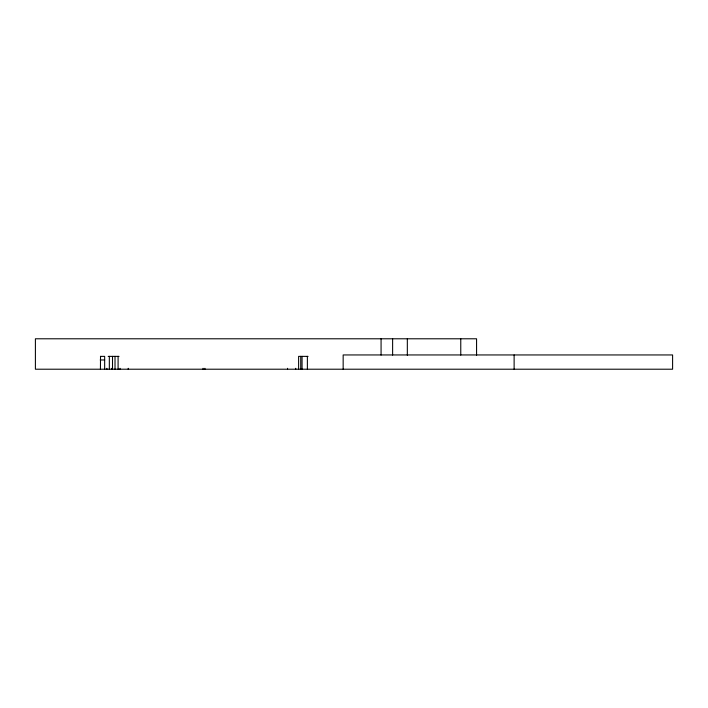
<?xml version="1.0" encoding="UTF-8"?>
<svg xmlns="http://www.w3.org/2000/svg" width="708" height="708" viewBox="0 0 708 708"><rect width="100%" height="100%" fill="white"/><g stroke="black" fill="none" stroke-linecap="round" stroke-linejoin="round"><path stroke-width="1.06" d="M100.43 356.372L104.66 356.372L104.66 369.213M108.182 356.372L119.05 356.372M308.069 356.372L298.617 356.372L298.617 369.213M100.244 359.974L104.66 359.974M514.123 354.947L514.123 369.213M476.572 355.274L476.572 338.787L35.4 338.787L35.4 369.213L672.6 369.213L672.6 354.947L343.159 354.947L343.159 369.213M460.766 338.787L460.766 355.089M407.33 338.787L407.33 355.274M392.621 338.787L392.621 355.089M381.072 338.787L381.072 355.089M307.378 356.372L307.378 369.213M302.059 356.372L302.059 369.213M300.75 356.372L300.75 369.213M295.714 368.31L295.714 369.213M287.545 368.31L287.545 369.213M204.922 368.31L204.922 369.213M203.054 368.31L203.054 369.213M128.219 368.31L128.219 369.213M120.05 368.31L120.05 369.213M118.094 356.372L118.094 369.213M115.015 356.372L115.015 369.213M112.51 356.372L112.51 369.213M111.82 368.31L111.82 369.213M109.333 356.372L109.333 369.213M106.899 368.31L106.899 369.213M100.527 356.372L100.43 369.213"/></g></svg>
